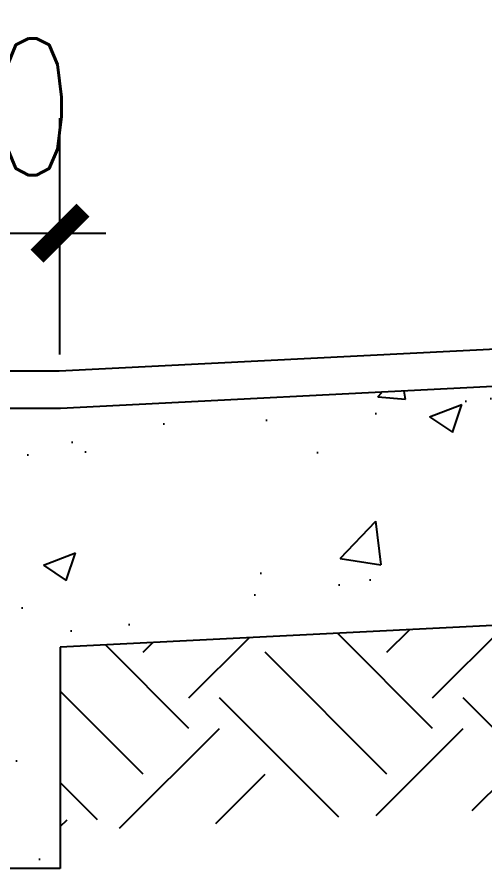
# Model space of a CAD drawing. Extents: x -1041549 to 749950, y -354245 to 17554.
# Drawn here: x -660343.8 to -660089.3, y -207942.8 to -207479.4 of the extents above; entities that cross this region are included whole.
import ezdxf

# ---------------------------------------------------------------- set-up
doc = ezdxf.new("R2010")
doc.units = 0
doc.header["$LTSCALE"] = 1000
doc.header["$MEASUREMENT"] = 0
for name, color, linetype in [('8', 8, 'Continuous'), ('9', 9, 'Continuous'), ('PUB_DIM', 3, 'Continuous')]:
    doc.layers.add(name, color=color, linetype=linetype)
doc.styles.add('_TCH_DIM_T3', font='SIMPLEX', dxfattribs={"width": 0.705882, "bigfont": 'GBCBIG'})
doc.dimstyles.new('_TCH_ARCH&&25', dxfattribs={"dimtxt": 74.375, "dimasz": 25, "dimexe": 62.5, "dimexo": 75, "dimgap": 31.5625, "dimtad": 1, "dimdec": 0, "dimzin": 0, "dimdsep": 46, "dimtxsty": '_TCH_DIM_T3', "dimblk": 'ARCHTICK', "dimcen": 0.09, "dimclrt": 7, "dimazin": 2, "dimtfac": 1, "dimtdec": 0, "dimtix": 1, "dimtmove": 2, "dimatfit": 3, "dimfxl": 50, "dimtolj": 1, "dimtzin": 0, "dimarcsym": 0})

# ---------------------------------------------------------------- blocks, each defined once
blk = doc.blocks.new('_ArchTick')
at = {"color": 0, "linetype": 'ByBlock', "const_width": 0.4}
blk.add_lwpolyline([(-0.5, -0.5), (0.5, 0.5)], dxfattribs=at)
blk = doc.blocks.new('*D140')
at = {"layer": 'Defpoints', "color": 0, "transparency": 16777216}
for p in [(-660320.48, -207596.98), (-660440.3, -207738.01), (-660320.48, -207738.01)]:
    blk.add_point(p, dxfattribs=at)
at = {"layer": 'PUB_DIM', "color": 0, "lineweight": -2, "transparency": 16777216}
for p, q in [((-660440.3, -207663.01), (-660440.3, -207534.48)), ((-660320.48, -207663.01), (-660320.48, -207534.48)), ((-660440.3, -207596.98), (-660465.3, -207596.98)), ((-660440.3, -207596.98), (-660320.48, -207596.98)), ((-660320.48, -207596.98), (-660295.48, -207596.98))]:
    blk.add_line(p, q, dxfattribs=at)
at = {"layer": 'PUB_DIM', "color": 0, "lineweight": -2, "transparency": 16777216, "xscale": 25, "yscale": 25, "zscale": 25}
blk.add_blockref('_ArchTick', (-660440.3, -207596.98), dxfattribs=at)
at = {"layer": 'PUB_DIM', "color": 0, "lineweight": -2, "transparency": 16777216, "xscale": 25, "yscale": 25, "zscale": 25, "rotation": 180}
blk.add_blockref('_ArchTick', (-660320.48, -207596.98), dxfattribs=at)
at = {"layer": 'PUB_DIM', "color": 7, "transparency": 16777216, "insert": (-660380.39, -207528.23), "char_height": 74.375, "attachment_point": 5, "style": '_TCH_DIM_T3'}
blk.add_mtext('\\A1;120', dxfattribs=at)

msp = doc.modelspace()

# ---------------------------------------------------------------- hatches: boundary and pattern name
at = {"layer": '8'}
h = msp.add_hatch(dxfattribs=at)
h.set_pattern_fill('混凝土', color=256, scale=25)
h.set_pattern_definition([(50, (-712620.39, -232142.4), (179.31505, -15.68803), [18.75, -206.25]), (355, (-712620.39, -232142.4), (-34.68783, 188.04803), [15, -165]), (100.4514, (-712605.44, -232143.7), (144.62735, 172.3599), [15.93505, -175.28553]), (46.1842, (-712620.39, -232092.4), (266.8103, -41.37975), [28.125, -309.375]), (96.6356, (-712598.15, -232095.84), (233.6657, 243.5295), [23.9026, -262.9282]), (351.1842, (-712620.4, -232092.4), (233.6655, 243.5297), [22.5, -247.5]), (21, (-712595.39, -232104.9), (149.22676, -100.65472), [18.75, -206.25]), (326, (-712595.39, -232104.9), (60.82883, 181.2875), [15, -165]), (71.4514, (-712582.95, -232113.28), (210.05566, 80.6326), [15.93505, -175.28553]), (37.5, (-712620.386, -232142.395), (3.039964, 83.223463), [0, -163, 0, -167.5, 0, -165.625]), (7.5, (-712620.39, -232142.395), (65.76738, 98.60293), [0, -95.5, 0, -159.25, 0, -63.125]), (327.5, (-712676.136, -232142.395), (133.45561, -5.63872), [0, -62.5, 0, -195, 0, -258.75]), (317.5, (-712701.14, -232142.4), (145.79654, 25.02625), [0, -81.25, 0, -129.5, 0, -183.75])])
h.paths.add_polyline_path([(-660320.73, -207692.39), (-660440.92, -207692.39), (-660440.92, -207942.77), (-660320.92, -207942.77), (-660320.92, -207822.41), (-657340.92, -207674.76), (-657340.92, -207542.08)])
h = msp.add_hatch(dxfattribs=at)
h.set_pattern_fill('土壤', color=256, scale=25, angle=45)
h.set_pattern_definition([(45, (-712620.5, -232112.4), (1e-14, 132.58252), [93.75, -93.75]), (45, (-712645.36, -232087.545), (1e-14, 132.58252), [93.75, -93.75]), (45, (-712670.22, -232062.69), (1e-14, 132.58252), [93.75, -93.75]), (135, (-712670.22, -232046.11), (-132.58252, 3e-14), [93.75, -93.75]), (135, (-712645.36, -232021.25), (-132.58252, 3e-14), [93.75, -93.75]), (135, (-712620.5, -231996.39), (-132.58252, 3e-14), [93.75, -93.75])])
h.paths.add_polyline_path([(-660320.3, -207922.22), (-657340.92, -207773.55), (-657340.92, -207674.26), (-660320.3, -207822.1), (-660320.3, -207852.19)])

# ---------------------------------------------------------------- linework, layer by layer
msp.add_lwpolyline([(-657320.92, -207522.08), (-657341.68, -207522.08), (-660320.87, -207672.08), (-660460.3, -207672.08), (-660460.3, -207692.11)], dxfattribs=at)
at = {"layer": '9'}
for p, q in [((-660320.11, -207692.08), (-657340.92, -207542.08)), ((-657320.92, -207673.27), (-660320.3, -207822.1)), ((-660440.3, -207692.08), (-660320.11, -207692.08)), ((-660320.3, -207822.1), (-660320.3, -207942.46)), ((-660320.3, -207942.46), (-660440.3, -207942.46))]:
    msp.add_line(p, q, dxfattribs=at)

# ---------------------------------------------------------------- dimensions: what is measured, and where the dimension line sits
at = {"layer": 'PUB_DIM'}
dim = msp.add_aligned_dim(p1=(-660440.3, -207738.01), p2=(-660320.48, -207738.01), distance=141.03, dimstyle='_TCH_ARCH&&25', dxfattribs=at)
dim.commit()
dim.dimension.update_dxf_attribs({"geometry": '*D140', "text_midpoint": (-660380.39, -207528.23)})

doc.saveas('drawing.dxf')
